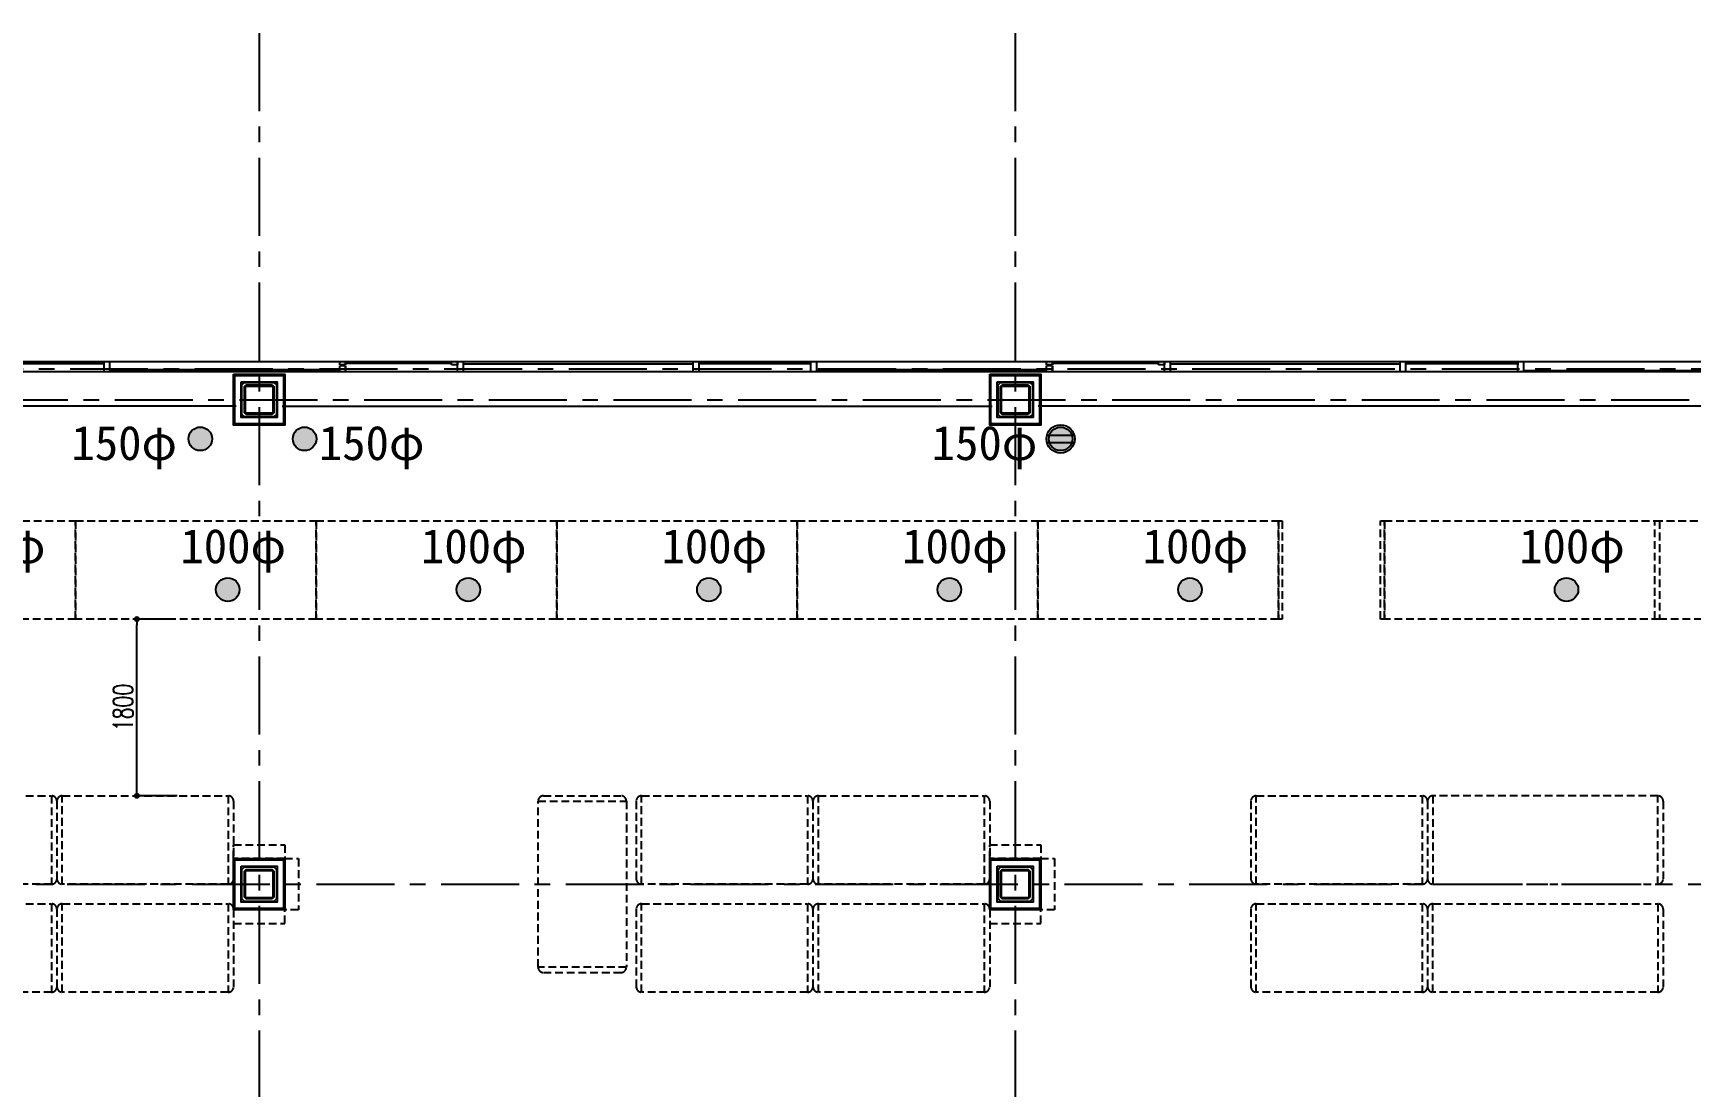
# Model space of a CAD drawing. Extents: x -119186 to 81257, y 1814 to 147180.
# Drawn here: x 53148 to 70031, y 44175 to 54908 of the extents above; entities that cross this region are included whole.
import ezdxf

# ---------------------------------------------------------------- set-up
doc = ezdxf.new("R2010")
doc.units = 0
doc.header["$LTSCALE"] = 12.7
doc.header["$MEASUREMENT"] = 0
doc.header["$PDMODE"] = 1
doc.header["$PDSIZE"] = -2
doc.linetypes.add('CENTER', pattern=[2, 1.25, -0.25, 0.25, -0.25])
doc.linetypes.add('HIDDEN2', pattern=[0.1875, 0.125, -0.0625])
doc.layers.get('0').update_dxf_attribs({"linetype": 'CONTINUOUS'})
doc.layers.get('DEFPOINTS').update_dxf_attribs({"color": 1, "linetype": 'CONTINUOUS'})
for name, color, linetype in [('10機器､器具', 2, 'CONTINUOUS'), ('A_寸法', 9, 'CONTINUOUS'), ('A_建築（下図）', 8, 'CONTINUOUS'), ('A_建築（什器）', 8, 'CONTINUOUS'), ('A_建築（新設・仕上げ）', 2, 'CONTINUOUS'), ('A_建築（軽鉄下地）', 8, 'CONTINUOUS'), ('A_通り芯', 8, 'CENTER')]:
    doc.layers.add(name, color=color, linetype=linetype)
doc.layers.add('A_排水用スリーブ', color=5, linetype='CONTINUOUS', true_color=0x0000ff)
doc.styles.add('Dim', font='simplex.shx', dxfattribs={"width": 0.7, "bigfont": 'extfont2.shx'})
doc.styles.add('ゴシック', font='MS Gothic.ttf', dxfattribs={"height": 4})
doc.dimstyles.new('1-200', dxfattribs={"dimscale": 200, "dimtxt": 3, "dimasz": 1, "dimexe": 1, "dimexo": 1, "dimgap": 1, "dimtad": 1, "dimdec": 0, "dimtxsty": 'Dim', "dimblk": 'DOT', "dimcen": 2.5, "dimadec": 0, "dimazin": 0, "dimtfac": 1, "dimtdec": 0, "dimtix": 1, "dimtmove": 2, "dimatfit": 3, "dimldrblk": '引出線', "dimfxl": 1, "dimlwd": -1, "dimlwe": -1, "dimarcsym": 0})

# ---------------------------------------------------------------- blocks, each defined once
blk = doc.blocks.new('_Dot')
at = {"color": 0, "linetype": 'ByBlock', "lineweight": -2}
blk.add_line((-0.5, 0), (-1, 0), dxfattribs=at)
at = {"color": 0, "linetype": 'ByBlock', "const_width": 0.5}
blk.add_lwpolyline([(-0.25, 0, 1), (0.25, 0, 1)], format="xyb", close=True, dxfattribs=at)
blk = doc.blocks.new('*D30')
at = {"layer": 'A_寸法', "color": 0, "transparency": 16777216}
for p, q in [((54593, 48940), (54204, 48940)), ((54204, 47200), (54204, 48880)), ((54616, 47140), (54204, 47140))]:
    blk.add_line(p, q, dxfattribs=at)
at = {"layer": 'DEFPOINTS', "color": 0, "transparency": 16777216}
for p in [(54204, 48940), (54593, 48940), (54616, 47140)]:
    blk.add_point(p, dxfattribs=at)
at = {"layer": 'A_寸法', "color": 0, "transparency": 16777216, "xscale": 60, "yscale": 60, "zscale": 60}
for p, rotation in [((54204, 48940), 90), ((54204, 47140), 270)]:
    blk.add_blockref('_Dot', p, dxfattribs=dict(at, rotation=rotation))
at = {"layer": 'A_寸法', "color": 0, "transparency": 16777216, "insert": (54064, 48040), "char_height": 200, "attachment_point": 5, "rotation": 90, "style": 'Dim'}
blk.add_mtext('1800', dxfattribs=at)
blk = doc.blocks.new('引出線')
at = {"color": 0, "linetype": 'ByBlock'}
for points in [[(0, 0), (-1.96, -0.4)], [(-1, 0), (0, 0)]]:
    blk.add_lwpolyline(points, dxfattribs=at)
blk = doc.blocks.new('床上掃除口')
at = {"layer": '10機器､器具'}
for p, q in [((-30.0049, 116.1865), (-30.0049, -116.1866)), ((30.0049, 116.1865), (30.0049, -116.1866))]:
    blk.add_line(p, q, dxfattribs=at)
blk.add_circle((0, 0), 120, dxfattribs=at)

msp = doc.modelspace()

# ---------------------------------------------------------------- hatches: boundary and pattern name
at = {"layer": 'A_排水用スリーブ'}
h = msp.add_hatch(color=256, dxfattribs=at)
h.dxf.hatch_style = 1
h.paths.add_polyline_path([(54969.6, 50775.7, 1), (54729.6, 50775.7, 1)])
h = msp.add_hatch(color=256, dxfattribs=at)
h.dxf.hatch_style = 1
h.paths.add_polyline_path([(56031.8, 50775.7, 1), (55791.8, 50775.7, 1)])
h = msp.add_hatch(color=256, dxfattribs=at)
h.dxf.hatch_style = 1
h.paths.add_polyline_path([(63731.8, 50775.7, 1), (63491.8, 50775.7, 1)])
h = msp.add_hatch(color=256, dxfattribs=at)
h.dxf.hatch_style = 1
h.paths.add_polyline_path([(55249.6, 49239.9, 1), (55009.6, 49239.9, 1)])
h = msp.add_hatch(color=256, dxfattribs=at)
h.dxf.hatch_style = 1
h.paths.add_polyline_path([(57699.6, 49239.9, 1), (57459.6, 49239.9, 1)])
h = msp.add_hatch(color=256, dxfattribs=at)
h.dxf.hatch_style = 1
h.paths.add_polyline_path([(60149.6, 49239.9, 1), (59909.6, 49239.9, 1)])
h = msp.add_hatch(color=256, dxfattribs=at)
h.dxf.hatch_style = 1
h.paths.add_polyline_path([(62599.6, 49239.9, 1), (62359.6, 49239.9, 1)])
h = msp.add_hatch(color=256, dxfattribs=at)
h.dxf.hatch_style = 1
h.paths.add_polyline_path([(65049.6, 49239.9, 1), (64809.6, 49239.9, 1)])
h = msp.add_hatch(color=256, dxfattribs=at)
h.dxf.hatch_style = 1
h.paths.add_polyline_path([(68884.6, 49239.9, 1), (68644.6, 49239.9, 1)])

# ---------------------------------------------------------------- linework, layer by layer
at = {"layer": 'A_建築（下図）', "color": 8, "linetype": 'Continuous'}
for p, q in [((73399.6, 51559.9), (25229.6, 51559.9)), ((53869.6, 51539.9), (52729.6, 51539.9)), ((53929.6, 51559.9), (53869.6, 51559.9)), ((53869.6, 51459.9), (53869.6, 51559.9)), ((53929.6, 51459.9), (53929.6, 51559.9)), ((53929.6, 51459.9), (53929.6, 51559.9)), ((56269.6, 51529.9), (56269.6, 51559.9)), ((56329.6, 51559.9), (56269.6, 51559.9)), ((56329.6, 51529.9), (56269.6, 51529.9)), ((56329.6, 51519.9), (56269.6, 51519.9)), ((56269.6, 51459.9), (56269.6, 51519.9)), ((56329.6, 51529.9), (56329.6, 51559.9)), ((56329.6, 51529.9), (56329.6, 51559.9)), ((56329.6, 51559.9), (56329.6, 51529.9)), ((57409.6, 51544.9), (56329.6, 51544.9)), ((56329.6, 51459.9), (56329.6, 51519.9)), ((56329.6, 51459.9), (56329.6, 51519.9)), ((56329.6, 51519.9), (56329.6, 51459.9)), ((57409.6, 51529.9), (57409.6, 51559.9)), ((57469.6, 51559.9), (57409.6, 51559.9)), ((57469.6, 51529.9), (57409.6, 51529.9)), ((57529.6, 51559.9), (57469.6, 51559.9)), ((57469.6, 51459.9), (57469.6, 51559.9)), ((57469.6, 51529.9), (57469.6, 51559.9)), ((57469.6, 51529.9), (57469.6, 51559.9)), ((57469.6, 51559.9), (57469.6, 51529.9)), ((57529.6, 51459.9), (57529.6, 51559.9)), ((57529.6, 51459.9), (57529.6, 51559.9)), ((57529.6, 51539.9), (59869.6, 51539.9)), ((59929.6, 51559.9), (59869.6, 51559.9)), ((59869.6, 51459.9), (59869.6, 51559.9)), ((59929.6, 51459.9), (59929.6, 51559.9)), ((59929.6, 51459.9), (59929.6, 51559.9)), ((61069.6, 51539.9), (59929.6, 51539.9)), ((61129.6, 51559.9), (61069.6, 51559.9)), ((61069.6, 51459.9), (61069.6, 51559.9)), ((61129.6, 51459.9), (61129.6, 51559.9)), ((61129.6, 51459.9), (61129.6, 51559.9)), ((63469.6, 51529.9), (63469.6, 51559.9)), ((63529.6, 51559.9), (63469.6, 51559.9)), ((63529.6, 51529.9), (63469.6, 51529.9)), ((63529.6, 51519.9), (63469.6, 51519.9)), ((63469.6, 51459.9), (63469.6, 51519.9)), ((63529.6, 51529.9), (63529.6, 51559.9)), ((63529.6, 51529.9), (63529.6, 51559.9)), ((63529.6, 51559.9), (63529.6, 51529.9)), ((64609.6, 51544.9), (63529.6, 51544.9)), ((63529.6, 51459.9), (63529.6, 51519.9)), ((63529.6, 51459.9), (63529.6, 51519.9)), ((63529.6, 51519.9), (63529.6, 51459.9)), ((64609.6, 51529.9), (64609.6, 51559.9)), ((64669.6, 51559.9), (64609.6, 51559.9)), ((64669.6, 51529.9), (64609.6, 51529.9)), ((64729.6, 51559.9), (64669.6, 51559.9)), ((64669.6, 51459.9), (64669.6, 51559.9)), ((64669.6, 51529.9), (64669.6, 51559.9)), ((64669.6, 51529.9), (64669.6, 51559.9)), ((64669.6, 51559.9), (64669.6, 51529.9)), ((64729.6, 51459.9), (64729.6, 51559.9)), ((64729.6, 51459.9), (64729.6, 51559.9)), ((64729.6, 51539.9), (67069.6, 51539.9)), ((67129.6, 51559.9), (67069.6, 51559.9)), ((67069.6, 51459.9), (67069.6, 51559.9)), ((67129.6, 51459.9), (67129.6, 51559.9)), ((67129.6, 51459.9), (67129.6, 51559.9)), ((68269.6, 51539.9), (67129.6, 51539.9)), ((68329.6, 51559.9), (68269.6, 51559.9)), ((68269.6, 51459.9), (68269.6, 51559.9)), ((68269.6, 51529.9), (68269.6, 51559.9)), ((68269.6, 51529.9), (68269.6, 51559.9)), ((68269.6, 51559.9), (68269.6, 51529.9)), ((68329.6, 51459.9), (68329.6, 51559.9)), ((68329.6, 51459.9), (68329.6, 51559.9)), ((73399.6, 51459.9), (38329.6, 51459.9)), ((53929.6, 51459.9), (53869.6, 51459.9)), ((56269.6, 51479.9), (53929.6, 51479.9)), ((55299.6, 51307.9), (55316.6, 51324.9)), ((55316.6, 51324.9), (55582.6, 51324.9)), ((55582.6, 51324.9), (55599.6, 51307.9)), ((56329.6, 51459.9), (56269.6, 51459.9)), ((57529.6, 51459.9), (57469.6, 51459.9)), ((59929.6, 51459.9), (59869.6, 51459.9)), ((61129.6, 51459.9), (61069.6, 51459.9)), ((63469.6, 51479.9), (61129.6, 51479.9)), ((62999.6, 51307.9), (63016.6, 51324.9)), ((63016.6, 51324.9), (63282.6, 51324.9)), ((63282.6, 51324.9), (63299.6, 51307.9)), ((63529.6, 51459.9), (63469.6, 51459.9)), ((64729.6, 51459.9), (64669.6, 51459.9)), ((67129.6, 51459.9), (67069.6, 51459.9)), ((68329.6, 51459.9), (68269.6, 51459.9)), ((70669.6, 51469.9), (68329.6, 51469.9)), ((55299.6, 51041.9), (55299.6, 51307.9)), ((55311.6, 51307.9), (55316.6, 51312.9)), ((55311.6, 51041.9), (55311.6, 51307.9)), ((55316.6, 51312.9), (55582.6, 51312.9)), ((55582.6, 51312.9), (55587.6, 51307.9)), ((55587.6, 51307.9), (55587.6, 51041.9)), ((55599.6, 51307.9), (55599.6, 51041.9)), ((62999.6, 51041.9), (62999.6, 51307.9)), ((63011.6, 51307.9), (63016.6, 51312.9)), ((63011.6, 51041.9), (63011.6, 51307.9)), ((63016.6, 51312.9), (63282.6, 51312.9)), ((63282.6, 51312.9), (63287.6, 51307.9)), ((63287.6, 51307.9), (63287.6, 51041.9)), ((63299.6, 51307.9), (63299.6, 51041.9)), ((55214.6, 51109.9), (45484.6, 51109.9)), ((55316.6, 51024.9), (55299.6, 51041.9)), ((55316.6, 51036.9), (55311.6, 51041.9)), ((55582.6, 51036.9), (55316.6, 51036.9)), ((55582.6, 51024.9), (55316.6, 51024.9)), ((55599.6, 51041.9), (55582.6, 51024.9)), ((55587.6, 51041.9), (55582.6, 51036.9)), ((55582.6, 51036.9), (55582.6, 51036.9)), ((55582.6, 51024.9), (55582.6, 51024.9)), ((55684.6, 51109.9), (62914.6, 51109.9)), ((63016.6, 51024.9), (62999.6, 51041.9)), ((63016.6, 51036.9), (63011.6, 51041.9)), ((63282.6, 51036.9), (63016.6, 51036.9)), ((63282.6, 51024.9), (63016.6, 51024.9)), ((63299.6, 51041.9), (63282.6, 51024.9)), ((63287.6, 51041.9), (63282.6, 51036.9)), ((63282.6, 51036.9), (63282.6, 51036.9)), ((63282.6, 51024.9), (63282.6, 51024.9)), ((73049.6, 51109.9), (63384.6, 51109.9))]:
    msp.add_line(p, q, dxfattribs=at)
at = {"layer": 'A_建築（下図）', "color": 8}
for p, q in [((55274.6, 51324.9), (55299.6, 51349.9)), ((55274.6, 51024.9), (55274.6, 51324.9)), ((55299.6, 51349.9), (55599.6, 51349.9)), ((55299.6, 51349.9), (55299.6, 51349.9)), ((55599.6, 51349.9), (55624.6, 51324.9)), ((55624.6, 51324.9), (55624.6, 51024.9)), ((62974.6, 51324.9), (62999.6, 51349.9)), ((62974.6, 51024.9), (62974.6, 51324.9)), ((62999.6, 51349.9), (63299.6, 51349.9)), ((62999.6, 51349.9), (62999.6, 51349.9)), ((63299.6, 51349.9), (63324.6, 51324.9)), ((63324.6, 51324.9), (63324.6, 51024.9)), ((55299.6, 50999.9), (55274.6, 51024.9)), ((55599.6, 50999.9), (55299.6, 50999.9)), ((55624.6, 51024.9), (55599.6, 50999.9)), ((62999.6, 50999.9), (62974.6, 51024.9)), ((63299.6, 50999.9), (62999.6, 50999.9)), ((63324.6, 51024.9), (63299.6, 50999.9))]:
    msp.add_line(p, q, dxfattribs=at)
at = {"layer": 'A_建築（下図）', "color": 8, "flags": 128}
for points in [[(55299.6, 46414.9), (55599.6, 46414.9), (55624.6, 46389.9), (55624.6, 46089.9), (55599.6, 46064.9), (55299.6, 46064.9), (55274.6, 46089.9), (55274.6, 46389.9), (55299.6, 46414.9)], [(62999.6, 46414.9), (63299.6, 46414.9), (63324.6, 46389.9), (63324.6, 46089.9), (63299.6, 46064.9), (62999.6, 46064.9), (62974.6, 46089.9), (62974.6, 46389.9), (62999.6, 46414.9)]]:
    msp.add_lwpolyline(points, close=True, dxfattribs=at)
at = {"layer": 'A_建築（下図）', "color": 8, "linetype": 'Continuous', "flags": 128}
for points in [[(55582.6, 46089.9), (55316.6, 46089.9), (55299.6, 46106.9), (55299.6, 46372.9), (55316.6, 46389.9), (55582.6, 46389.9), (55599.6, 46372.9), (55599.6, 46106.9), (55582.6, 46089.9)], [(55582.6, 46101.9), (55316.6, 46101.9), (55311.6, 46106.9), (55311.6, 46372.9), (55316.6, 46377.9), (55582.6, 46377.9), (55587.6, 46372.9), (55587.6, 46106.9), (55582.6, 46101.9)], [(63282.6, 46089.9), (63016.6, 46089.9), (62999.6, 46106.9), (62999.6, 46372.9), (63016.6, 46389.9), (63282.6, 46389.9), (63299.6, 46372.9), (63299.6, 46106.9), (63282.6, 46089.9)], [(63282.6, 46101.9), (63016.6, 46101.9), (63011.6, 46106.9), (63011.6, 46372.9), (63016.6, 46377.9), (63282.6, 46377.9), (63287.6, 46372.9), (63287.6, 46106.9), (63282.6, 46101.9)]]:
    msp.add_lwpolyline(points, close=True, dxfattribs=at)
at = {"layer": 'A_建築（什器）', "color": 8, "linetype": 'HIDDEN2', "ltscale": 50}
for p, q in [((58344.6, 47139.9), (59134.6, 47139.9)), ((53389.6, 47084.9), (53389.6, 46294.9)), ((53389.6, 47084.9), (53389.6, 46294.9)), ((55189.6, 47084.9), (55189.6, 46294.9)), ((59289.6, 47084.9), (59289.6, 46294.9)), ((61089.6, 47084.9), (61089.6, 46294.9)), ((61089.6, 47084.9), (61089.6, 46294.9)), ((62889.6, 47084.9), (62889.6, 46294.9)), ((65549.6, 47084.9), (65549.6, 46294.9)), ((67349.6, 47084.9), (67349.6, 46294.9)), ((67349.6, 47084.9), (67349.6, 46294.9)), ((69749.6, 47084.9), (69749.6, 46294.9)), ((53389.6, 45984.9), (53389.6, 45194.9)), ((53389.6, 45984.9), (53389.6, 45194.9)), ((55189.6, 45984.9), (55189.6, 45194.9)), ((59289.6, 45984.9), (59289.6, 45194.9)), ((61089.6, 45984.9), (61089.6, 45194.9)), ((61089.6, 45984.9), (61089.6, 45194.9)), ((62889.6, 45984.9), (62889.6, 45194.9)), ((65549.6, 45984.9), (65549.6, 45194.9)), ((67349.6, 45984.9), (67349.6, 45194.9)), ((67349.6, 45984.9), (67349.6, 45194.9)), ((69749.6, 45984.9), (69749.6, 45194.9)), ((58344.6, 45339.9), (59134.6, 45339.9))]:
    msp.add_line(p, q, dxfattribs=at)
for points in [[(51129.6, 49939.9), (53579.6, 49939.9), (53579.6, 48939.9), (51129.6, 48939.9)], [(53579.6, 49939.9), (56029.6, 49939.9), (56029.6, 48939.9), (53579.6, 48939.9)], [(56029.6, 49939.9), (58479.6, 49939.9), (58479.6, 48939.9), (56029.6, 48939.9)], [(58479.6, 49939.9), (60929.6, 49939.9), (60929.6, 48939.9), (58479.6, 48939.9)], [(60929.6, 49939.9), (63379.6, 49939.9), (63379.6, 48939.9), (60929.6, 48939.9)], [(63379.6, 49939.9), (65829.6, 49939.9), (65829.6, 48939.9), (63379.6, 48939.9)], [(65829.6, 49939.9), (65869.6, 49939.9), (65869.6, 48939.9), (65829.6, 48939.9)], [(66869.6, 49939.9), (66909.6, 49939.9), (66909.6, 48939.9), (66869.6, 48939.9)], [(66909.6, 49939.9), (69710.6, 49939.9), (69710.6, 48939.9), (66909.6, 48939.9)], [(69664.6, 49939.9), (71809.6, 49939.9), (71809.6, 48939.9), (69664.6, 48939.9)], [(51644.6, 47139.9), (53334.6, 47139.9), (53334.6, 46239.9), (51644.6, 46239.9)], [(53444.6, 47139.9), (55134.6, 47139.9), (55134.6, 46239.9), (53444.6, 46239.9)], [(59344.6, 47139.9), (61034.6, 47139.9), (61034.6, 46239.9), (59344.6, 46239.9)], [(61144.6, 47139.9), (62834.6, 47139.9), (62834.6, 46239.9), (61144.6, 46239.9)], [(65604.6, 47139.9), (67294.6, 47139.9), (67294.6, 46239.9), (65604.6, 46239.9)], [(67404.6, 46239.9), (69694.6, 46239.9), (69694.6, 47139.9), (67404.6, 47139.9)], [(58289.6, 45394.9), (58289.6, 47084.9), (59189.6, 47084.9), (59189.6, 45394.9)], [(55189.6, 46639.9), (55709.6, 46639.9), (55709.6, 46499.9), (55189.6, 46499.9)], [(62889.6, 46639.9), (63409.6, 46639.9), (63409.6, 46499.9), (62889.6, 46499.9)], [(55709.6, 46499.9), (55849.6, 46499.9), (55849.6, 45979.9), (55709.6, 45979.9)], [(63549.6, 45979.9), (63409.6, 45979.9), (63409.6, 46499.9), (63549.6, 46499.9)], [(51644.6, 46039.9), (53334.6, 46039.9), (53334.6, 45139.9), (51644.6, 45139.9)], [(53444.6, 46039.9), (55134.6, 46039.9), (55134.6, 45139.9), (53444.6, 45139.9)], [(55709.6, 45979.9), (55189.6, 45979.9), (55189.6, 45839.9), (55709.6, 45839.9)], [(59344.6, 46039.9), (61034.6, 46039.9), (61034.6, 45139.9), (59344.6, 45139.9)], [(61144.6, 46039.9), (62834.6, 46039.9), (62834.6, 45139.9), (61144.6, 45139.9)], [(63409.6, 45979.9), (62889.6, 45979.9), (62889.6, 45839.9), (63409.6, 45839.9)], [(67294.6, 45139.9), (65604.6, 45139.9), (65604.6, 46039.9), (67294.6, 46039.9)], [(67404.6, 46039.9), (69694.6, 46039.9), (69694.6, 45139.9), (67404.6, 45139.9)]]:
    msp.add_lwpolyline(points, close=True, dxfattribs=at)
for centre, start, end in [((53334.6, 47084.9), 0, 90), ((53444.6, 47084.9), 90, 180), ((55134.6, 47084.9), 0, 90), ((58344.6, 47084.9), 90, 180), ((59134.6, 47084.9), 0, 90), ((59344.6, 47084.9), 90, 180), ((61034.6, 47084.9), 0, 90), ((61144.6, 47084.9), 90, 180), ((62834.6, 47084.9), 0, 90), ((65604.6, 47084.9), 90, 180), ((67294.6, 47084.9), 0, 90), ((67404.6, 47084.9), 90, 180), ((69694.6, 47084.9), 0, 90), ((53334.6, 46294.9), 270, 0), ((53444.6, 46294.9), 180, 270), ((55134.6, 46294.9), 270, 0), ((59344.6, 46294.9), 180, 270), ((61034.6, 46294.9), 270, 0), ((61144.6, 46294.9), 180, 270), ((62834.6, 46294.9), 270, 0), ((65604.6, 46294.9), 180, 270), ((67294.6, 46294.9), 270, 0), ((67404.6, 46294.9), 180, 270), ((69694.6, 46294.9), 270, 0), ((53334.6, 45984.9), 0, 90), ((53444.6, 45984.9), 90, 180), ((55134.6, 45984.9), 0, 90), ((59344.6, 45984.9), 90, 180), ((61034.6, 45984.9), 0, 90), ((61144.6, 45984.9), 90, 180), ((62834.6, 45984.9), 0, 90), ((65604.6, 45984.9), 90, 180), ((67294.6, 45984.9), 0, 90), ((67404.6, 45984.9), 90, 180), ((69694.6, 45984.9), 0, 90), ((58344.6, 45394.9), 180, 270), ((59134.6, 45394.9), 270, 0), ((53334.6, 45194.9), 270, 0), ((53444.6, 45194.9), 180, 270), ((55134.6, 45194.9), 270, 0), ((59344.6, 45194.9), 180, 270), ((61034.6, 45194.9), 270, 0), ((61144.6, 45194.9), 180, 270), ((62834.6, 45194.9), 270, 0), ((65604.6, 45194.9), 180, 270), ((67294.6, 45194.9), 270, 0), ((67404.6, 45194.9), 180, 270), ((69694.6, 45194.9), 270, 0)]:
    msp.add_arc(centre, 55, start, end, dxfattribs=at)
at = {"layer": 'A_建築（新設・仕上げ）', "color": 8}
for points in [[(55189.6, 51434.9), (55709.6, 51434.9), (55709.6, 50914.9), (55189.6, 50914.9)], [(55202.1, 51422.4), (55697.1, 51422.4), (55697.1, 50927.4), (55202.1, 50927.4)], [(62889.6, 51434.9), (63409.6, 51434.9), (63409.6, 50914.9), (62889.6, 50914.9)], [(62902.1, 51422.4), (63397.1, 51422.4), (63397.1, 50927.4), (62902.1, 50927.4)], [(55189.6, 46499.9), (55709.6, 46499.9), (55709.6, 45979.9), (55189.6, 45979.9)], [(55202.1, 46487.4), (55697.1, 46487.4), (55697.1, 45992.4), (55202.1, 45992.4)], [(62889.6, 46499.9), (63409.6, 46499.9), (63409.6, 45979.9), (62889.6, 45979.9)], [(62902.1, 46487.4), (63397.1, 46487.4), (63397.1, 45992.4), (62902.1, 45992.4)]]:
    msp.add_lwpolyline(points, close=True, dxfattribs=at)
at = {"layer": 'A_建築（軽鉄下地）', "color": 8}
for points in [[(55267.1, 51357.4), (55632.1, 51357.4), (55632.1, 50992.4), (55267.1, 50992.4)], [(62967.1, 51357.4), (63332.1, 51357.4), (63332.1, 50992.4), (62967.1, 50992.4)], [(55267.1, 46422.4), (55632.1, 46422.4), (55632.1, 46057.4), (55267.1, 46057.4)], [(62967.1, 46422.4), (63332.1, 46422.4), (63332.1, 46057.4), (62967.1, 46057.4)]]:
    msp.add_lwpolyline(points, close=True, dxfattribs=at)
at = {"layer": 'A_排水用スリーブ'}
for centre in [(54849.6, 50775.7), (55911.8, 50775.7), (63611.8, 50775.7), (55129.6, 49239.9), (57579.6, 49239.9), (60029.6, 49239.9), (62479.6, 49239.9), (64929.6, 49239.9), (68764.6, 49239.9)]:
    msp.add_circle(centre, 120, dxfattribs=at)
at = {"layer": 'A_通り芯', "color": 8, "ltscale": 50}
for p, q in [((55449.6, 54908.3), (55449.6, 17613.6)), ((63149.6, 54908.3), (63149.6, 17613.6)), ((21773.5, 51489.9), (78908.4, 51489.9)), ((23498.5, 51174.9), (78908.4, 51174.9)), ((21742.7, 46239.9), (78877.6, 46239.9))]:
    msp.add_line(p, q, dxfattribs=at)

# ---------------------------------------------------------------- block references
at = {"layer": '10機器､器具', "xscale": 1.2, "yscale": 1.2, "zscale": 1.2, "rotation": 90}
msp.add_blockref('床上掃除口', (63611.8, 50775.7), dxfattribs=at)

# ---------------------------------------------------------------- texts
at = {"layer": 'A_排水用スリーブ', "style": 'ゴシック'}
for s, p in [('150φ', (53536.9, 50559.7)), ('150φ', (56057.3, 50559.7)), ('150φ', (62299, 50559.7)), ('100φ', (52197, 49509)), ('100φ', (54647, 49509)), ('100φ', (57097, 49509)), ('100φ', (59547, 49509)), ('100φ', (61997, 49509)), ('100φ', (64447, 49509)), ('100φ', (68282, 49509))]:
    msp.add_text(s, height=350, dxfattribs=at).set_placement(p)

# ---------------------------------------------------------------- dimensions: what is measured, and where the dimension line sits
at = {"layer": 'A_寸法', "color": 8}
dim = msp.add_linear_dim(base=(54204.4, 48940), p1=(54615.6, 47140.4), p2=(54593.4, 48940), angle=90, dimstyle='1-200', override={"dimtxt": 1, "dimasz": 0.3, "dimexe": 0, "dimexo": 0, "dimgap": 0.2}, dxfattribs=at)
dim.commit()
dim.dimension.update_dxf_attribs({"geometry": '*D30', "text_midpoint": (54064.4, 48040.2)})

doc.saveas('drawing.dxf')
